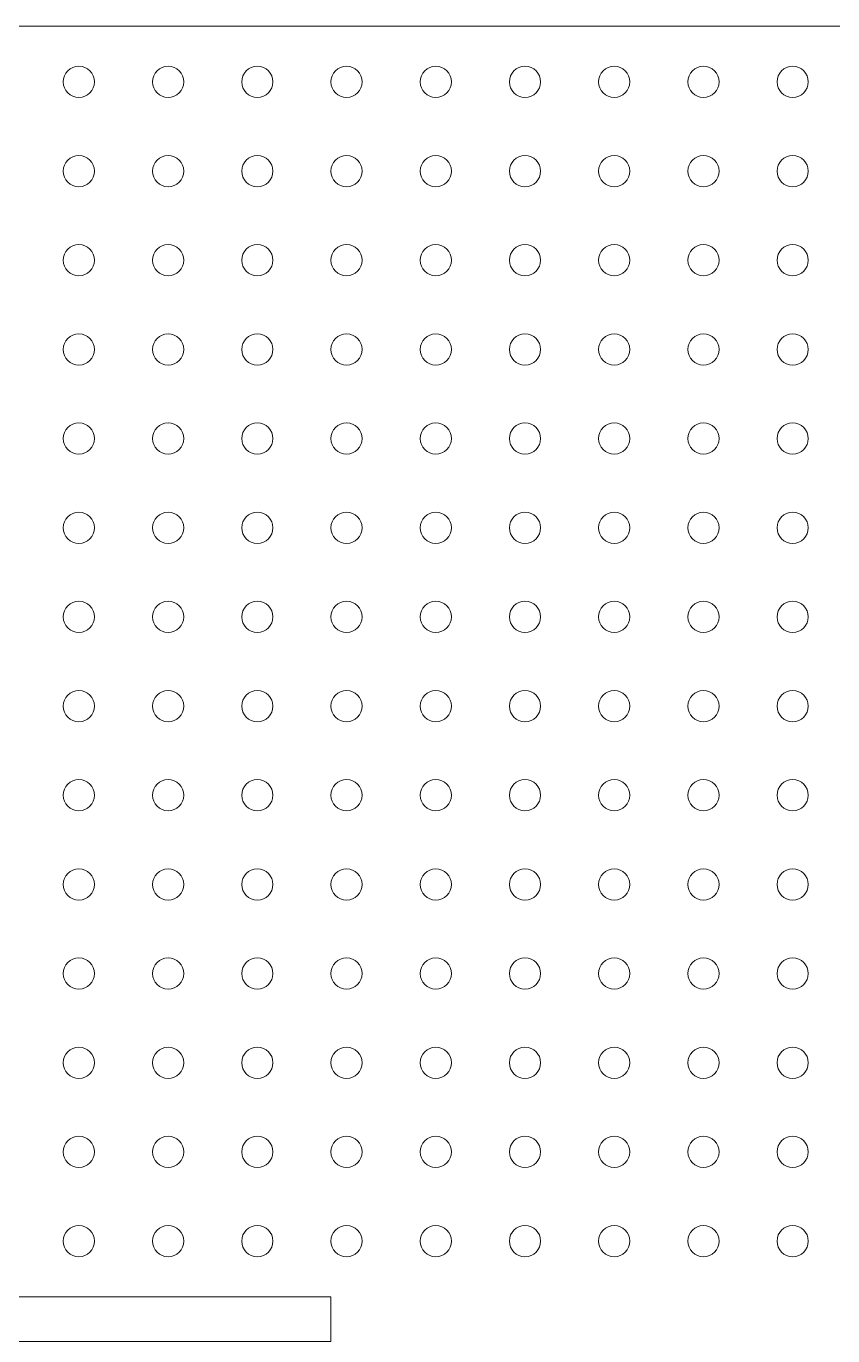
# Model space of a CAD drawing. Extents: x 1000 to 49000, y 2919 to 77300.
# Drawn here: x 41377 to 43185, y 46263 to 49200 of the extents above; entities that cross this region are included whole.
import ezdxf

# ---------------------------------------------------------------- set-up
doc = ezdxf.new("R2010")
doc.units = 13
doc.layers.add('Inner', color=4, linetype='Continuous', lineweight=0, true_color=0x00ffff)
doc.layers.add('Outer', color=1, linetype='Continuous', lineweight=0, true_color=0xff0000)

msp = doc.modelspace()

# ---------------------------------------------------------------- linework, layer by layer
at = {"layer": 'Inner'}
for centre in [(41495, 49075), (41695, 49075), (41895, 49075), (42095, 49075), (42295, 49075), (42495, 49075), (42695, 49075), (42895, 49075), (43095, 49075), (41495, 48875), (41695, 48875), (41895, 48875), (42095, 48875), (42295, 48875), (42495, 48875), (42695, 48875), (42895, 48875), (43095, 48875), (41495, 48675), (41695, 48675), (41895, 48675), (42095, 48675), (42295, 48675), (42495, 48675), (42695, 48675), (42895, 48675), (43095, 48675), (41495, 48475), (41695, 48475), (41895, 48475), (42095, 48475), (42295, 48475), (42495, 48475), (42695, 48475), (42895, 48475), (43095, 48475), (41495, 48275), (41695, 48275), (41895, 48275), (42095, 48275), (42295, 48275), (42495, 48275), (42695, 48275), (42895, 48275), (43095, 48275), (41495, 48075), (41695, 48075), (41895, 48075), (42095, 48075), (42295, 48075), (42495, 48075), (42695, 48075), (42895, 48075), (43095, 48075), (41495, 47875), (41695, 47875), (41895, 47875), (42095, 47875), (42295, 47875), (42495, 47875), (42695, 47875), (42895, 47875), (43095, 47875), (41495, 47675), (41695, 47675), (41895, 47675), (42095, 47675), (42295, 47675), (42495, 47675), (42695, 47675), (42895, 47675), (43095, 47675), (41495, 47475), (41695, 47475), (41895, 47475), (42095, 47475), (42295, 47475), (42495, 47475), (42695, 47475), (42895, 47475), (43095, 47475), (41495, 47275), (41695, 47275), (41895, 47275), (42095, 47275), (42295, 47275), (42495, 47275), (42695, 47275), (42895, 47275), (43095, 47275), (41495, 47075), (41695, 47075), (41895, 47075), (42095, 47075), (42295, 47075), (42495, 47075), (42695, 47075), (42895, 47075), (43095, 47075), (41495, 46875), (41695, 46875), (41895, 46875), (42095, 46875), (42295, 46875), (42495, 46875), (42695, 46875), (42895, 46875), (43095, 46875), (41495, 46675), (41695, 46675), (41895, 46675), (42095, 46675), (42295, 46675), (42495, 46675), (42695, 46675), (42895, 46675), (43095, 46675), (41495, 46475), (41695, 46475), (41895, 46475), (42095, 46475), (42295, 46475), (42495, 46475), (42695, 46475), (42895, 46475), (43095, 46475)]:
    msp.add_circle(centre, 35, dxfattribs=at)
at = {"layer": 'Outer'}
msp.add_lwpolyline([(41340, 37500), (41340, 40350), (42060, 40350), (42060, 40450), (41340, 40450), (41340, 43300), (42060, 43300), (42060, 43400), (41340, 43400), (41340, 46250), (42060, 46250), (42060, 46350), (41340, 46350), (41340, 49200), (43250, 49200), (47496.15, 46369.23), (47496.15, 40330.77), (43250, 37500), (41340, 37500)], dxfattribs=at)

doc.saveas('drawing.dxf')
